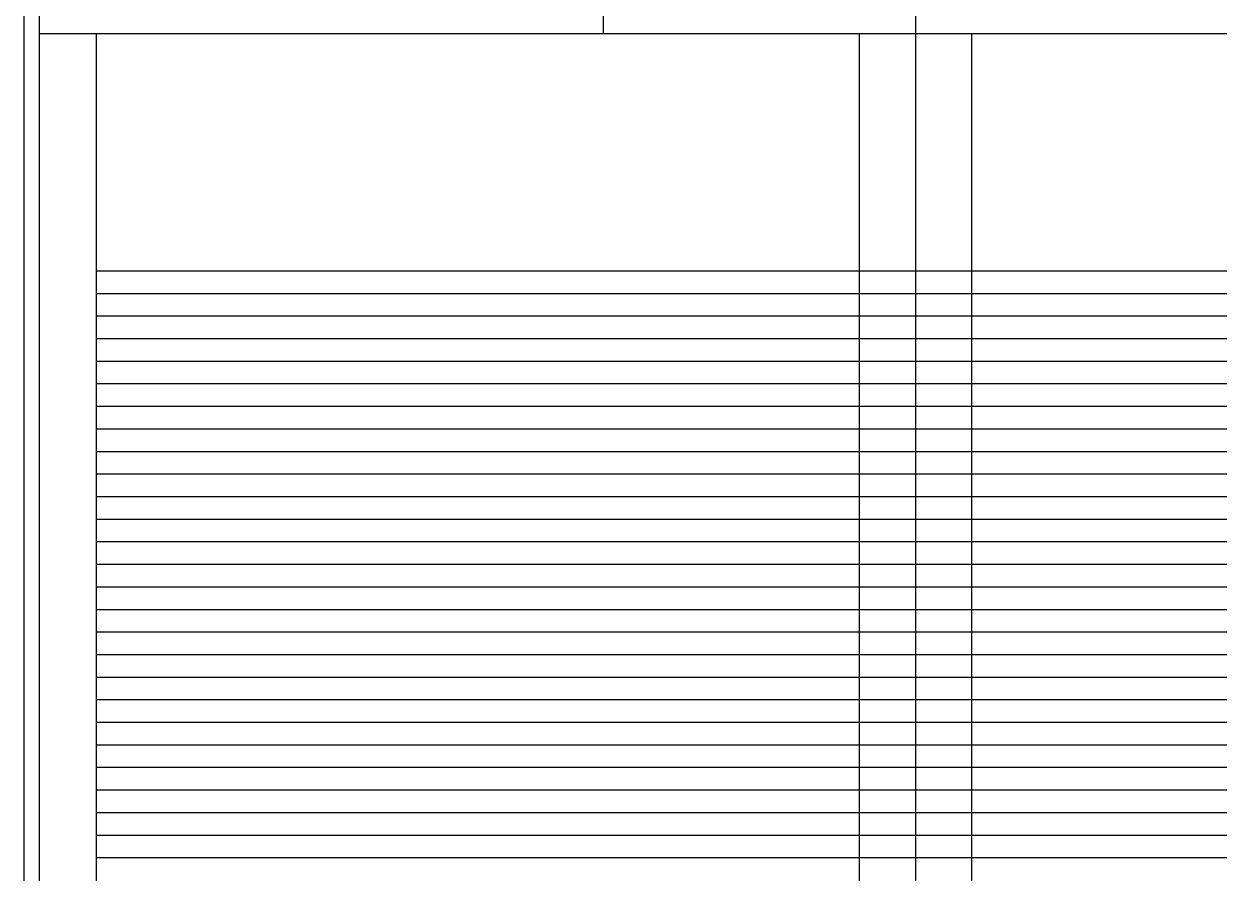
# Model space of a CAD drawing. Header units: millimetres. Extents: x 2370 to 266135, y -585395 to 33485.
# Drawn here: x 66830 to 68418, y -1733 to -604 of the extents above; entities that cross this region are included whole.
import ezdxf
from ezdxf.lldxf.tags import DXFTag

# ---------------------------------------------------------------- set-up
doc = ezdxf.new("R2010")
doc.units = ezdxf.units.MM
tags = doc.linetypes.add('CENTER', pattern=[2, 1.25, -0.25, 0.25, -0.25]).pattern_tags.tags
tags[10:11] = [DXFTag(74, 4), DXFTag(75, 0), DXFTag(340, '0'), DXFTag(46, 1.0), DXFTag(50, 0.0), DXFTag(44, 0.0), DXFTag(45, 0.0)]
tags[8:9] = [DXFTag(74, 4), DXFTag(75, 0), DXFTag(340, '0'), DXFTag(46, 1.0), DXFTag(50, 0.0), DXFTag(44, 0.0), DXFTag(45, 0.0)]
tags[6:7] = [DXFTag(74, 4), DXFTag(75, 0), DXFTag(340, '0'), DXFTag(46, 1.0), DXFTag(50, 0.0), DXFTag(44, 0.0), DXFTag(45, 0.0)]
tags[4:5] = [DXFTag(74, 4), DXFTag(75, 0), DXFTag(340, '0'), DXFTag(46, 1.0), DXFTag(50, 0.0), DXFTag(44, 0.0), DXFTag(45, 0.0)]

# ---------------------------------------------------------------- blocks, each defined once
blk = doc.blocks.new('A$CFB541C74')
at = {"color": 1, "linetype": 'CENTER'}
for p, q in [((1238.5, 5637.4), (1238.5, 50.2)), ((1238.5, 4966.5), (1238.5, 654.4))]:
    blk.add_line(p, q, dxfattribs=at)
for p, q in [((1653.5, 5446.5), (1653.5, 4586.5)), ((2402.5, 266.5), (2402.5, 4966.5)), ((1163.5, 266.5), (1163.5, 4586.5)), ((1313.5, 4586.5), (1313.5, 266.5)), ((2327.5, 4586.5), (2327.5, 266.5))]:
    blk.add_line(p, q)
at = {"color": 6}
for p, q in [((2327.5, 4271.5), (149.5, 4271.5)), ((2327.5, 4241.5), (149.5, 4241.5)), ((2327.5, 4211.5), (149.5, 4211.5)), ((2327.5, 4181.5), (149.5, 4181.5)), ((2327.5, 4151.5), (149.5, 4151.5)), ((2327.5, 4121.5), (149.5, 4121.5)), ((2327.5, 4091.5), (149.5, 4091.5)), ((2327.5, 4061.5), (149.5, 4061.5)), ((2327.5, 4031.5), (149.5, 4031.5)), ((2327.5, 4001.5), (149.5, 4001.5)), ((2327.5, 3971.5), (149.5, 3971.5)), ((2327.5, 3941.5), (149.5, 3941.5)), ((2327.5, 3911.5), (149.5, 3911.5)), ((2327.5, 3881.5), (149.5, 3881.5)), ((2327.5, 3851.5), (149.5, 3851.5)), ((2327.5, 3821.5), (149.5, 3821.5)), ((2327.5, 3791.5), (149.5, 3791.5)), ((2327.5, 3761.5), (149.5, 3761.5)), ((2327.5, 3731.5), (149.5, 3731.5)), ((2327.5, 3701.5), (149.5, 3701.5)), ((2327.5, 3671.5), (149.5, 3671.5)), ((2327.5, 3641.5), (149.5, 3641.5)), ((2327.5, 3611.5), (149.5, 3611.5)), ((2327.5, 3581.5), (149.5, 3581.5)), ((2327.5, 3551.5), (149.5, 3551.5)), ((2327.5, 3521.5), (149.5, 3521.5)), ((2327.5, 3491.5), (149.5, 3491.5))]:
    blk.add_line(p, q, dxfattribs=at)
for points in [[(823.5, 4966.5), (74.5, 4966.5), (74.5, 4586.5), (858.5, 4586.5)], [(1618.5, 4586.5), (2402.5, 4586.5), (2402.5, 4966.5), (1653.5, 4966.5)], [(858.5, 4586.5), (1618.5, 4586.5)]]:
    blk.add_lwpolyline(points)

msp = doc.modelspace()

# ---------------------------------------------------------------- linework, layer by layer
at = {"color": 5, "ltscale": 0.5}
msp.add_line((66830.1, 10134), (66830.1, -6743.8), dxfattribs=at)

# ---------------------------------------------------------------- block references
at = {"ltscale": 600, "xscale": -1}
msp.add_blockref('A$CFB541C74', (69253.5, -5204.1), dxfattribs=at)

doc.saveas('drawing.dxf')
